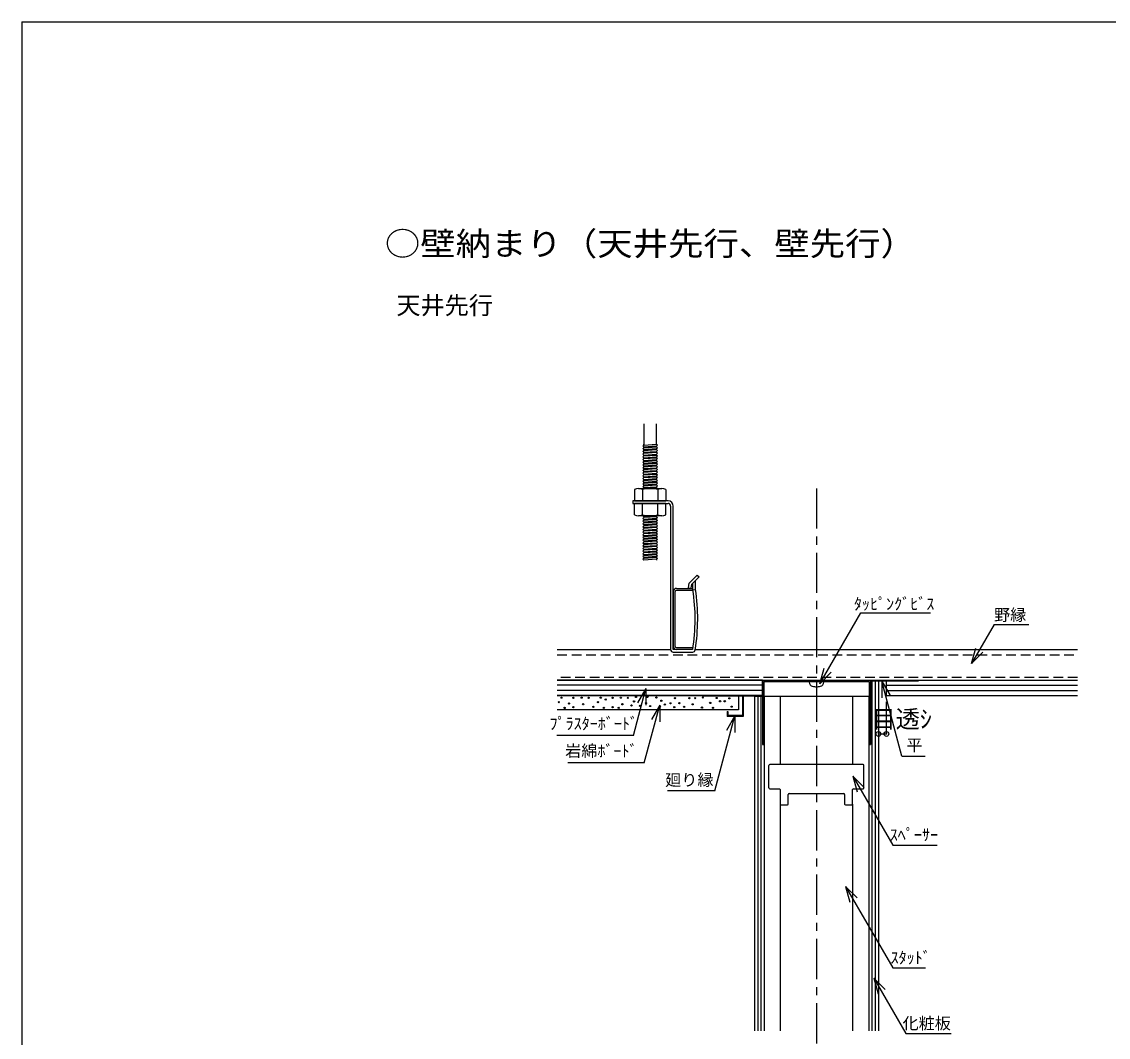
# Model space of a CAD drawing. Units: millimetres, scale not verified. Extents: x -688 to 687, y -487 to 475.
# Drawn here: x -688 to -13, y -156 to 475 of the extents above; entities that cross this region are included whole.
import ezdxf
from ezdxf.enums import TextEntityAlignment as Align

# ---------------------------------------------------------------- set-up
doc = ezdxf.new("R2010")
doc.units = ezdxf.units.MM
doc.header["$LTSCALE"] = 5
doc.header["$PDMODE"] = 32
doc.header["$PDSIZE"] = 3
doc.linetypes.add('CHAIN1', pattern=[8, 5, -1, 1, -1])
doc.linetypes.add('DASHED1', pattern=[1.8, 1.2, -0.6])
for name, color, linetype in [('1-0_中心線', 4, 'CHAIN1'), ('1-1_中線', 7, 'Continuous'), ('1-2_太線１', 2, 'Continuous'), ('1-3_太線２', 3, 'Continuous'), ('1-4_細線', 6, 'Continuous'), ('1-5_寸法', 4, 'Continuous'), ('1-6_文字', 4, 'Continuous'), ('1-9_ハッチ', 4, 'Continuous'), ('1-A_中線', 7, 'Continuous'), ('F-3_太線２', 7, 'Continuous')]:
    doc.layers.add(name, color=color, linetype=linetype)
doc.styles.add('ＭＳ ゴシック', font='')
doc.styles.get('ＭＳ ゴシック').set_extended_font_data('MS Gothic')

msp = doc.modelspace()

# ---------------------------------------------------------------- linework, layer by layer
at = {"layer": '1-0_中心線'}
msp.add_line((-193.917, 185.288), (-193.917, -170.115), dxfattribs=at)
at = {"layer": '1-1_中線'}
for p, q in [((-301.141, 225.355), (-301.141, 212.196)), ((-293.266, 212.759), (-293.266, 225.355)), ((-301.704, 211.634), (-301.141, 212.196)), ((-301.141, 211.071), (-301.704, 211.634)), ((-301.141, 212.196), (-293.266, 212.759)), ((-301.141, 212.196), (-301.141, 212.759)), ((-301.141, 211.071), (-293.266, 211.634)), ((-301.141, 210.509), (-293.266, 211.071)), ((-301.141, 210.509), (-301.141, 211.071)), ((-301.141, 209.384), (-293.266, 209.946)), ((-301.141, 208.821), (-293.266, 209.384)), ((-301.704, 203.196), (-301.141, 203.759)), ((-301.141, 202.634), (-301.704, 203.196)), ((-301.141, 207.696), (-293.266, 208.259)), ((-301.141, 207.134), (-293.266, 207.696)), ((-301.141, 206.009), (-293.266, 206.571)), ((-301.141, 205.446), (-293.266, 206.009)), ((-301.141, 204.321), (-293.266, 204.884)), ((-301.141, 203.759), (-293.266, 204.321)), ((-301.141, 202.634), (-293.266, 203.196)), ((-301.141, 202.071), (-293.266, 202.634)), ((-301.141, 202.071), (-301.141, 202.634)), ((-293.266, 202.634), (-293.266, 203.196)), ((-301.141, 200.946), (-293.266, 201.509)), ((-301.141, 200.384), (-293.266, 200.946)), ((-301.141, 199.259), (-293.266, 199.821)), ((-301.141, 198.696), (-293.266, 199.259)), ((-301.141, 197.571), (-293.266, 198.134)), ((-301.141, 197.009), (-293.266, 197.571)), ((-301.141, 195.884), (-293.266, 196.446)), ((-301.141, 195.321), (-293.266, 195.884)), ((-301.704, 191.384), (-301.141, 191.946)), ((-301.141, 190.821), (-301.704, 191.384)), ((-301.141, 194.196), (-293.266, 194.759)), ((-301.141, 193.634), (-293.266, 194.196)), ((-301.141, 192.509), (-293.266, 193.071)), ((-301.141, 191.946), (-293.266, 192.509)), ((-301.141, 190.821), (-293.266, 191.384)), ((-301.141, 190.259), (-293.266, 190.821)), ((-301.141, 190.259), (-301.141, 190.821)), ((-301.141, 189.134), (-293.266, 189.696)), ((-301.141, 188.571), (-293.266, 189.134)), ((-293.266, 190.821), (-293.266, 191.384)), ((-304.478, 185.196), (-289.929, 185.196)), ((-302.054, 184.496), (-302.054, 177.496)), ((-301.141, 187.446), (-293.266, 188.009)), ((-301.141, 186.884), (-293.266, 187.446)), ((-301.141, 185.759), (-293.266, 186.321)), ((-301.141, 185.196), (-293.266, 185.759)), ((-292.704, 185.196), (-293.266, 185.759)), ((-292.354, 184.496), (-292.354, 177.496)), ((-287.504, 184.496), (-287.504, 177.496)), ((-306.903, 168.896), (-306.903, 175.896)), ((-302.053, 168.896), (-302.053, 175.896)), ((-292.354, 168.896), (-292.354, 175.896)), ((-289.929, 168.196), (-304.478, 168.196)), ((-301.704, 168.196), (-301.141, 167.634)), ((-293.266, 168.196), (-301.141, 167.634)), ((-293.266, 167.634), (-301.141, 167.071)), ((-293.266, 166.509), (-301.141, 165.946)), ((-293.266, 165.946), (-301.141, 165.384)), ((-293.266, 164.821), (-301.141, 164.259)), ((-293.266, 164.259), (-301.141, 163.696)), ((-293.266, 163.134), (-301.141, 162.571)), ((-301.141, 162.571), (-301.141, 162.009)), ((-293.266, 162.571), (-301.141, 162.009)), ((-293.266, 163.134), (-293.266, 162.571)), ((-293.266, 162.571), (-292.704, 162.009)), ((-293.266, 161.446), (-301.141, 160.884)), ((-293.266, 160.884), (-301.141, 160.321)), ((-293.266, 159.759), (-301.141, 159.196)), ((-293.266, 159.196), (-301.141, 158.634)), ((-293.266, 158.071), (-301.141, 157.509)), ((-293.266, 157.509), (-301.141, 156.946)), ((-293.266, 156.384), (-301.141, 155.821)), ((-293.266, 155.821), (-301.141, 155.259)), ((-292.704, 162.009), (-293.266, 161.446)), ((-293.266, 154.696), (-301.141, 154.134)), ((-293.266, 154.134), (-301.141, 153.571)), ((-293.266, 153.009), (-301.141, 152.446)), ((-293.266, 152.446), (-301.141, 151.884)), ((-293.266, 151.321), (-301.141, 150.759)), ((-293.266, 150.759), (-301.141, 150.196)), ((-301.141, 150.759), (-301.141, 150.196)), ((-293.266, 149.634), (-301.141, 149.071)), ((-293.266, 149.071), (-301.141, 148.509)), ((-293.266, 151.321), (-293.266, 150.759)), ((-293.266, 150.759), (-292.704, 150.196)), ((-292.704, 150.196), (-293.266, 149.634)), ((-293.266, 147.946), (-301.141, 147.384)), ((-293.266, 147.384), (-301.141, 146.821)), ((-293.266, 146.259), (-301.141, 145.696)), ((-293.266, 145.696), (-301.141, 145.134)), ((-293.266, 144.571), (-301.141, 144.009)), ((-293.266, 144.009), (-301.141, 143.446)), ((-293.266, 142.884), (-301.141, 142.321)), ((-293.266, 142.321), (-301.141, 141.759)), ((-293.266, 142.884), (-293.266, 142.321)), ((-293.266, 142.321), (-292.704, 141.759)), ((-293.266, 141.196), (-301.141, 140.634)), ((-292.704, 141.759), (-293.266, 141.196)), ((-293.266, 141.196), (-293.266, 140.634)), ((-354.929, 85.096), (-284.503, 85.096)), ((-269.183, 85.096), (-31.716, 85.096)), ((-354.929, 66.096), (-31.716, 66.096)), ((-354.929, 56.596), (-264.417, 56.596)), ((-242.417, 56.096), (-242.417, 47.596)), ((-226.417, 56.096), (-161.417, 56.096)), ((-226.417, 56.096), (-226.417, -151.89)), ((-216.417, 56.096), (-216.417, 13.596)), ((-171.417, 56.096), (-171.417, 13.596)), ((-161.417, 56.096), (-161.417, -151.89)), ((-242.417, 47.596), (-354.929, 47.596)), ((-216.417, -10.904), (-216.417, -151.89)), ((-171.417, -10.904), (-171.417, -151.89))]:
    msp.add_line(p, q, dxfattribs=at)
at = {"layer": '1-1_中線', "linetype": 'DASHED1'}
for p, q in [((-354.929, 81.811), (-31.716, 81.811)), ((-31.716, 67.789), (-354.929, 67.789))]:
    msp.add_line(p, q, dxfattribs=at)
at = {"layer": '1-1_中線'}
for points in [[(-301.141, 208.821), (-301.141, 209.384), (-301.704, 209.946), (-301.141, 210.509)], [(-293.266, 211.071), (-293.266, 211.634), (-292.704, 212.196), (-293.266, 212.759)], [(-293.266, 209.384), (-293.266, 209.946), (-292.704, 210.509), (-293.266, 211.071)], [(-293.266, 207.696), (-293.266, 208.259), (-292.704, 208.821), (-293.266, 209.384)], [(-301.141, 207.134), (-301.141, 207.696), (-301.704, 208.259), (-301.141, 208.821)], [(-301.141, 205.446), (-301.141, 206.009), (-301.704, 206.571), (-301.141, 207.134)], [(-301.141, 203.759), (-301.141, 204.321), (-301.704, 204.884), (-301.141, 205.446)], [(-293.266, 206.009), (-293.266, 206.571), (-292.704, 207.134), (-293.266, 207.696)], [(-293.266, 204.321), (-293.266, 204.884), (-292.704, 205.446), (-293.266, 206.009)], [(-293.266, 203.196), (-292.704, 203.759), (-293.266, 204.321)], [(-293.266, 200.946), (-293.266, 201.509), (-292.704, 202.071), (-293.266, 202.634)], [(-301.141, 200.384), (-301.141, 200.946), (-301.704, 201.509), (-301.141, 202.071)], [(-301.141, 198.696), (-301.141, 199.259), (-301.704, 199.821), (-301.141, 200.384)], [(-301.141, 197.009), (-301.141, 197.571), (-301.704, 198.134), (-301.141, 198.696)], [(-301.141, 195.321), (-301.141, 195.884), (-301.704, 196.446), (-301.141, 197.009)], [(-293.266, 199.259), (-293.266, 199.821), (-292.704, 200.384), (-293.266, 200.946)], [(-293.266, 197.571), (-293.266, 198.134), (-292.704, 198.696), (-293.266, 199.259)], [(-293.266, 195.884), (-293.266, 196.446), (-292.704, 197.009), (-293.266, 197.571)], [(-293.266, 194.196), (-293.266, 194.759), (-292.704, 195.321), (-293.266, 195.884)], [(-301.141, 193.634), (-301.141, 194.196), (-301.704, 194.759), (-301.141, 195.321)], [(-301.141, 191.946), (-301.141, 192.509), (-301.704, 193.071), (-301.141, 193.634)], [(-301.141, 188.571), (-301.141, 189.134), (-301.704, 189.696), (-301.141, 190.259)], [(-293.266, 192.509), (-293.266, 193.071), (-292.704, 193.634), (-293.266, 194.196)], [(-293.266, 191.384), (-292.704, 191.946), (-293.266, 192.509)], [(-293.266, 189.134), (-293.266, 189.696), (-292.704, 190.259), (-293.266, 190.821)], [(-293.266, 187.446), (-293.266, 188.009), (-292.704, 188.571), (-293.266, 189.134)], [(-306.903, 184.496), (-306.903, 177.496), (-287.504, 177.496)], [(-301.141, 186.884), (-301.141, 187.446), (-301.704, 188.009), (-301.141, 188.571)], [(-301.141, 185.196), (-301.141, 185.759), (-301.704, 186.321), (-301.141, 186.884)], [(-293.266, 185.759), (-293.266, 186.321), (-292.704, 186.884), (-293.266, 187.446)], [(-287.504, 168.896), (-287.504, 175.896), (-306.903, 175.896)], [(-301.141, 167.634), (-301.141, 167.071), (-301.704, 166.509), (-301.141, 165.946)], [(-301.141, 165.946), (-301.141, 165.384), (-301.704, 164.821), (-301.141, 164.259)], [(-301.141, 164.259), (-301.141, 163.696), (-301.704, 163.134), (-301.141, 162.571)], [(-293.266, 168.196), (-293.266, 167.634), (-292.704, 167.071), (-293.266, 166.509)], [(-293.266, 166.509), (-293.266, 165.946), (-292.704, 165.384), (-293.266, 164.821)], [(-293.266, 164.821), (-293.266, 164.259), (-292.704, 163.696), (-293.266, 163.134)], [(-301.141, 162.009), (-301.704, 161.446), (-301.141, 160.884)], [(-301.141, 160.884), (-301.141, 160.321), (-301.704, 159.759), (-301.141, 159.196)], [(-301.141, 159.196), (-301.141, 158.634), (-301.704, 158.071), (-301.141, 157.509)], [(-301.141, 157.509), (-301.141, 156.946), (-301.704, 156.384), (-301.141, 155.821)], [(-301.141, 155.821), (-301.141, 155.259), (-301.704, 154.696), (-301.141, 154.134)], [(-293.266, 161.446), (-293.266, 160.884), (-292.704, 160.321), (-293.266, 159.759)], [(-293.266, 159.759), (-293.266, 159.196), (-292.704, 158.634), (-293.266, 158.071)], [(-293.266, 158.071), (-293.266, 157.509), (-292.704, 156.946), (-293.266, 156.384)], [(-293.266, 156.384), (-293.266, 155.821), (-292.704, 155.259), (-293.266, 154.696)], [(-301.141, 154.134), (-301.141, 153.571), (-301.704, 153.009), (-301.141, 152.446)], [(-301.141, 152.446), (-301.141, 151.884), (-301.704, 151.321), (-301.141, 150.759)], [(-301.141, 150.196), (-301.704, 149.634), (-301.141, 149.071)], [(-301.141, 149.071), (-301.141, 148.509), (-301.704, 147.946), (-301.141, 147.384)], [(-293.266, 154.696), (-293.266, 154.134), (-292.704, 153.571), (-293.266, 153.009)], [(-293.266, 153.009), (-293.266, 152.446), (-292.704, 151.884), (-293.266, 151.321)], [(-293.266, 149.634), (-293.266, 149.071), (-292.704, 148.509), (-293.266, 147.946)], [(-301.141, 147.384), (-301.141, 146.821), (-301.704, 146.259), (-301.141, 145.696)], [(-301.141, 145.696), (-301.141, 145.134), (-301.704, 144.571), (-301.141, 144.009)], [(-301.141, 144.009), (-301.141, 143.446), (-301.704, 142.884), (-301.141, 142.321)], [(-301.141, 142.321), (-301.141, 141.759), (-301.704, 141.196), (-301.141, 140.634)], [(-293.266, 147.946), (-293.266, 147.384), (-292.704, 146.821), (-293.266, 146.259)], [(-293.266, 146.259), (-293.266, 145.696), (-292.704, 145.134), (-293.266, 144.571)], [(-293.266, 144.571), (-293.266, 144.009), (-292.704, 143.446), (-293.266, 142.884)]]:
    msp.add_lwpolyline(points, dxfattribs=at)
for centre, radius, start, end in [((-304.478, 180.646), 4.55, 57.79576, 122.20422), ((-297.204, 168.046), 17.15, 73.57358, 106.42641), ((-289.929, 180.646), 4.55, 57.79739, 122.20259), ((-304.478, 172.747), 4.55, 237.79739, 302.20259), ((-297.204, 185.346), 17.15, 253.57358, 286.42641), ((-289.929, 172.746), 4.55, 237.79576, 302.20422)]:
    msp.add_arc(centre, radius, start, end, dxfattribs=at)
at = {"layer": '1-2_太線１'}
for p, q in [((-280.903, 123.096), (-270.903, 123.096)), ((-270.903, 121.896), (-280.903, 121.896)), ((-270.903, 123.096), (-270.903, 121.896)), ((-282.903, 121.096), (-282.903, 87.096)), ((-281.703, 87.096), (-281.703, 121.096)), ((-280.903, 86.296), (-270.903, 86.296)), ((-270.903, 85.096), (-280.903, 85.096)), ((-270.903, 86.296), (-270.903, 85.096)), ((-227.417, 66.096), (-160.417, 66.096)), ((-226.617, 65.296), (-226.617, 26.096)), ((-160.417, 66.096), (-160.417, 26.096)), ((-161.217, 26.096), (-160.417, 26.096))]:
    msp.add_line(p, q, dxfattribs=at)
for points in [[(-227.417, 66.096), (-227.417, 26.096), (-226.617, 26.096)], [(-226.617, 65.296), (-161.217, 65.296), (-161.217, 26.096)]]:
    msp.add_lwpolyline(points, dxfattribs=at)
for centre, radius, start, end in [((-280.903, 121.096), 2, 90, 180), ((-280.903, 121.096), 2, 90, 168.56157), ((-280.903, 121.096), 0.8, 90, 180), ((-280.903, 87.096), 2, 180, 270), ((-280.903, 87.096), 0.8, 180, 270)]:
    msp.add_arc(centre, radius, start, end, dxfattribs=at)
at = {"layer": '1-3_太線２'}
for p, q in [((-284.503, 174.296), (-284.503, 85.096)), ((-282.903, 85.096), (-282.903, 174.296)), ((-267.933, 131.4), (-266.801, 130.269)), ((-273.403, 123.496), (-271.828, 123.218)), ((-270.607, 122.224), (-270.607, 126.463)), ((-270.903, 85.096), (-282.903, 85.096)), ((-282.903, 83.496), (-270.803, 83.496)), ((-227.417, 66.096), (-354.929, 66.096)), ((-227.417, 56.596), (-227.417, 66.096)), ((-155.417, 65.596), (-160.417, 65.596)), ((-155.417, 65.596), (-155.417, -151.89)), ((-150.417, 56.596), (-150.417, 65.596)), ((-130.417, 66.096), (-31.716, 66.096)), ((-227.417, 56.596), (-354.929, 56.596)), ((-232.417, 56.096), (-227.417, 56.096)), ((-232.417, 56.096), (-232.417, -151.89)), ((-150.417, 56.596), (-31.716, 56.596)), ((-226.417, 26.096), (-226.417, -151.89)), ((-161.417, 26.096), (-161.417, -151.89))]:
    msp.add_line(p, q, dxfattribs=at)
for points in [[(-286.103, 177.496), (-307.903, 177.496), (-307.903, 175.896), (-286.103, 175.896)], [(-273.403, 123.496), (-272.882, 126.451), (-267.933, 131.4)], [(-271.828, 123.218), (-271.394, 125.676), (-266.801, 130.269)], [(-270.607, 122.224), (-269.025, 122.46), (-269.025, 128.046)]]:
    msp.add_lwpolyline(points, dxfattribs=at)
for centre, radius, start, end in [((-286.103, 174.296), 3.2, 0, 90), ((-286.103, 174.296), 1.6, 0, 90), ((-391.07, 104.296), 121.79, 350.92957, 8.4649), ((-391.07, 104.296), 123.39, 350.92957, 8.4649), ((-282.903, 85.096), 1.6, 180, 270), ((-270.803, 85.096), 1.6, 270, 350.92957)]:
    msp.add_arc(centre, radius, start, end, dxfattribs=at)
at = {"layer": '1-4_細線'}
for p, q in [((-160.417, 66.096), (-130.417, 66.096)), ((-160.417, 65.596), (-160.417, 66.096)), ((-160.417, 65.596), (-130.417, 65.596)), ((-130.417, 65.596), (-130.417, 66.096)), ((-227.417, 56.596), (-264.417, 56.596)), ((-264.417, 56.096), (-264.417, 56.596)), ((-239.917, 56.096), (-264.417, 56.096)), ((-239.417, 56.096), (-239.417, 43.596)), ((-227.417, 56.096), (-239.417, 56.096)), ((-227.417, 56.596), (-227.417, 56.096)), ((-249.417, 46.596), (-249.417, 43.596)), ((-249.417, 46.596), (-248.917, 46.596)), ((-239.417, 43.596), (-249.417, 43.596)), ((-248.917, 46.596), (-248.917, 44.096))]:
    msp.add_line(p, q, dxfattribs=at)
msp.add_lwpolyline([(-239.917, 56.096), (-239.917, 44.096), (-248.917, 44.096)], dxfattribs=at)
at = {"layer": '1-5_寸法'}
for p, q in [((-150.417, 32.663), (-150.417, 52.565)), ((-155.417, 32.663), (-150.417, 32.663))]:
    msp.add_line(p, q, dxfattribs=at)
at = {"layer": '1-5_寸法', "color": 3}
for p in [(-155.417, 32.663), (-150.417, 32.663)]:
    msp.add_point(p, dxfattribs=at)
at = {"layer": '1-6_文字'}
for p, q in [((-83.564, 100.669), (-61.883, 100.669)), ((-97.566, 76.417), (-90.495, 83.488)), ((-191.76, 63.888), (-189.172, 73.548)), ((-191.76, 63.888), (-184.689, 70.96)), ((-307.67, 31.706), (-299.818, 61.01)), ((-299.818, 61.01), (-305.002, 52.03)), ((-299.818, 61.01), (-299.818, 50.641)), ((-153.338, 65.515), (-148.153, 56.536)), ((-300.885, 14.711), (-291.285, 50.539)), ((-291.285, 50.539), (-296.469, 41.559)), ((-291.285, 50.539), (-291.285, 40.17)), ((-244.56, 43.837), (-249.744, 34.857)), ((-307.67, 31.706), (-355.207, 31.706)), ((-300.885, 14.711), (-348.422, 14.711)), ((-140.848, 18.902), (-126.445, 18.902)), ((-171.256, 6.411), (-168.667, -3.248)), ((-171.256, 6.411), (-164.184, -0.66)), ((-257.05, -2.776), (-286.439, -2.776)), ((-175.755, -62.134), (-146.548, -112.723)), ((-175.755, -62.134), (-168.684, -69.205)), ((-175.755, -62.134), (-173.167, -71.793)), ((-146.548, -112.723), (-126.188, -112.723)), ((-158.213, -119.125), (-151.141, -126.196)), ((-158.213, -119.125), (-155.624, -128.784))]:
    msp.add_line(p, q, dxfattribs=at)
for points in [[(-191.76, 63.888), (-166.304, 107.981), (-123.03, 107.981)], [(-83.564, 100.669), (-97.566, 76.417), (-94.978, 86.076)], [(-140.848, 18.902), (-153.338, 65.515), (-153.338, 55.146)], [(-257.05, -2.776), (-244.56, 43.837), (-244.56, 33.468)], [(-171.256, 6.411), (-146.548, -36.384), (-118.831, -36.384)], [(-158.213, -119.125), (-138.332, -153.56), (-110.196, -153.56)]]:
    msp.add_lwpolyline(points, dxfattribs=at)
at = {"layer": '1-9_ハッチ'}
for p, q in [((-227.417, 62.93), (-354.929, 62.93)), ((-159.417, 65.596), (-159.417, -151.89)), ((-157.417, 65.596), (-157.417, -151.89)), ((-150.417, 62.93), (-31.716, 62.93)), ((-227.417, 59.763), (-354.929, 59.763)), ((-230.417, 56.096), (-230.417, -151.89)), ((-228.417, 56.096), (-228.417, -151.89)), ((-150.417, 59.763), (-31.716, 59.763))]:
    msp.add_line(p, q, dxfattribs=at)
at = {"layer": '1-9_ハッチ', "color": 7}
for p, q in [((-198.417, 64.796), (-198.417, 65.296)), ((-198.417, 65.296), (-189.417, 65.296)), ((-189.417, 64.796), (-189.417, 65.296))]:
    msp.add_line(p, q, dxfattribs=at)
at = {"layer": '1-9_ハッチ'}
for centre in [(-352.275, 55.194), (-344.91, 55.094), (-339.834, 55.194), (-335.454, 55.094), (-327.902, 55.194), (-324.816, 54.099), (-320.537, 55.094), (-315.461, 55.194), (-311.081, 55.094), (-306.005, 55.692), (-298.939, 55.692), (-293.365, 55.294), (-281.72, 54.895), (-272.82, 54.907), (-269.279, 54.907), (-264.494, 55.29), (-255.88, 55.003), (-248.033, 54.811), (-353.967, 52.407), (-350.384, 48.824), (-347.697, 51.611), (-344.91, 49.322), (-338.838, 51.113), (-332.48, 49.521), (-329.594, 52.407), (-326.011, 48.824), (-320.537, 49.322), (-316.754, 48.924), (-314.465, 51.113), (-308.792, 50.417), (-307.2, 52.905), (-303.617, 50.118), (-299.834, 51.81), (-297.247, 50.018), (-291.275, 49.62), (-290.279, 53.303), (-288.09, 50.914), (-284.606, 51.71), (-282.218, 49.322), (-279.033, 51.81), (-276.073, 49.452), (-270.81, 51.079), (-265.068, 49.069), (-259.9, 51.94), (-258.177, 48.878), (-253.775, 52.993), (-250.904, 52.993), (-246.597, 49.643)]:
    msp.add_circle(centre, 0.392, dxfattribs=at)
at = {"layer": '1-9_ハッチ', "color": 7}
for centre, radius, start, end in [((-195.853, 64.796), 2.564, 180, 256.10394), ((-193.917, 72.621), 10.625, 256.10394, 270), ((-193.917, 72.621), 10.625, 269.99998, 283.89604), ((-191.981, 64.796), 2.564, 283.89604, 0)]:
    msp.add_arc(centre, radius, start, end, dxfattribs=at)
at = {"layer": '1-A_中線', "color": 3}
for p, q in [((-164.917, 13.596), (-222.917, 13.596)), ((-223.417, -0.904), (-223.417, 13.096)), ((-164.417, -0.904), (-164.417, 13.096)), ((-222.917, -1.404), (-216.917, -1.404)), ((-216.417, -1.904), (-216.417, -10.904)), ((-211.417, -10.904), (-211.417, -4.904)), ((-210.917, -4.404), (-176.917, -4.404)), ((-176.417, -4.904), (-176.417, -10.904)), ((-171.417, -10.904), (-171.417, -1.904)), ((-170.917, -1.404), (-164.917, -1.404)), ((-215.917, -11.404), (-211.917, -11.404)), ((-175.917, -11.404), (-171.917, -11.404))]:
    msp.add_line(p, q, dxfattribs=at)
for centre, start, end in [((-222.917, 13.096), 90, 180), ((-164.917, 13.096), 0, 90), ((-222.917, -0.904), 180, 270), ((-216.917, -1.904), 0, 90), ((-210.917, -4.904), 90, 180), ((-176.917, -4.904), 0, 90), ((-170.917, -1.904), 90, 180), ((-164.917, -0.904), 270, 0), ((-215.917, -10.904), 180, 270), ((-211.917, -10.904), 270, 0), ((-175.917, -10.904), 180, 270), ((-171.917, -10.904), 270, 0)]:
    msp.add_arc(centre, 0.5, start, end, dxfattribs=at)
at = {"layer": 'F-3_太線２', "color": 3}
for q in [(687.333, 475.25), (-687.667, -474.75)]:
    msp.add_line((-687.667, 475.25), q, dxfattribs=at)

# ---------------------------------------------------------------- texts
at = {"layer": '1-5_寸法', "style": 'ＭＳ ゴシック'}
msp.add_text('目透ｼ', height=11, dxfattribs=at).set_placement((-159.667, 33.163), align=Align.BOTTOM_LEFT)
at = {"layer": '1-6_文字', "color": 7, "style": 'ＭＳ ゴシック', "width": 1.1}
msp.add_text('○壁納まり（天井先行、壁先行）', height=14.66, dxfattribs=at).set_placement((-462.05, 325.601), align=Align.BOTTOM_LEFT)
at = {"layer": '1-6_文字', "style": 'ＭＳ ゴシック'}
for s, height, p in [('天井先行', 11, (-454.891, 290.2)), ('ﾀｯﾋﾟﾝｸﾞﾋﾞｽ', 7.331, (-170.639, 107.61)), ('野縁', 7.331, (-83.544, 100.77)), ('ﾌﾟﾗｽﾀｰﾎﾞｰﾄﾞ', 7.331, (-359.757, 33.263)), ('平', 7.331, (-138.021, 19.908)), ('岩綿ﾎﾞｰﾄﾞ', 7.331, (-349.972, 16.268)), ('廻り縁', 7.331, (-287.877, -1.771)), ('ｽﾍﾟｰｻｰ', 7.331, (-148.358, -35.854)), ('ｽﾀｯﾄﾞ', 7.331, (-147.858, -112.193)), ('化粧板', 7.331, (-140.392, -153.03))]:
    msp.add_text(s, height=height, dxfattribs=at).set_placement(p, align=Align.BOTTOM_LEFT)

doc.saveas('drawing.dxf')
